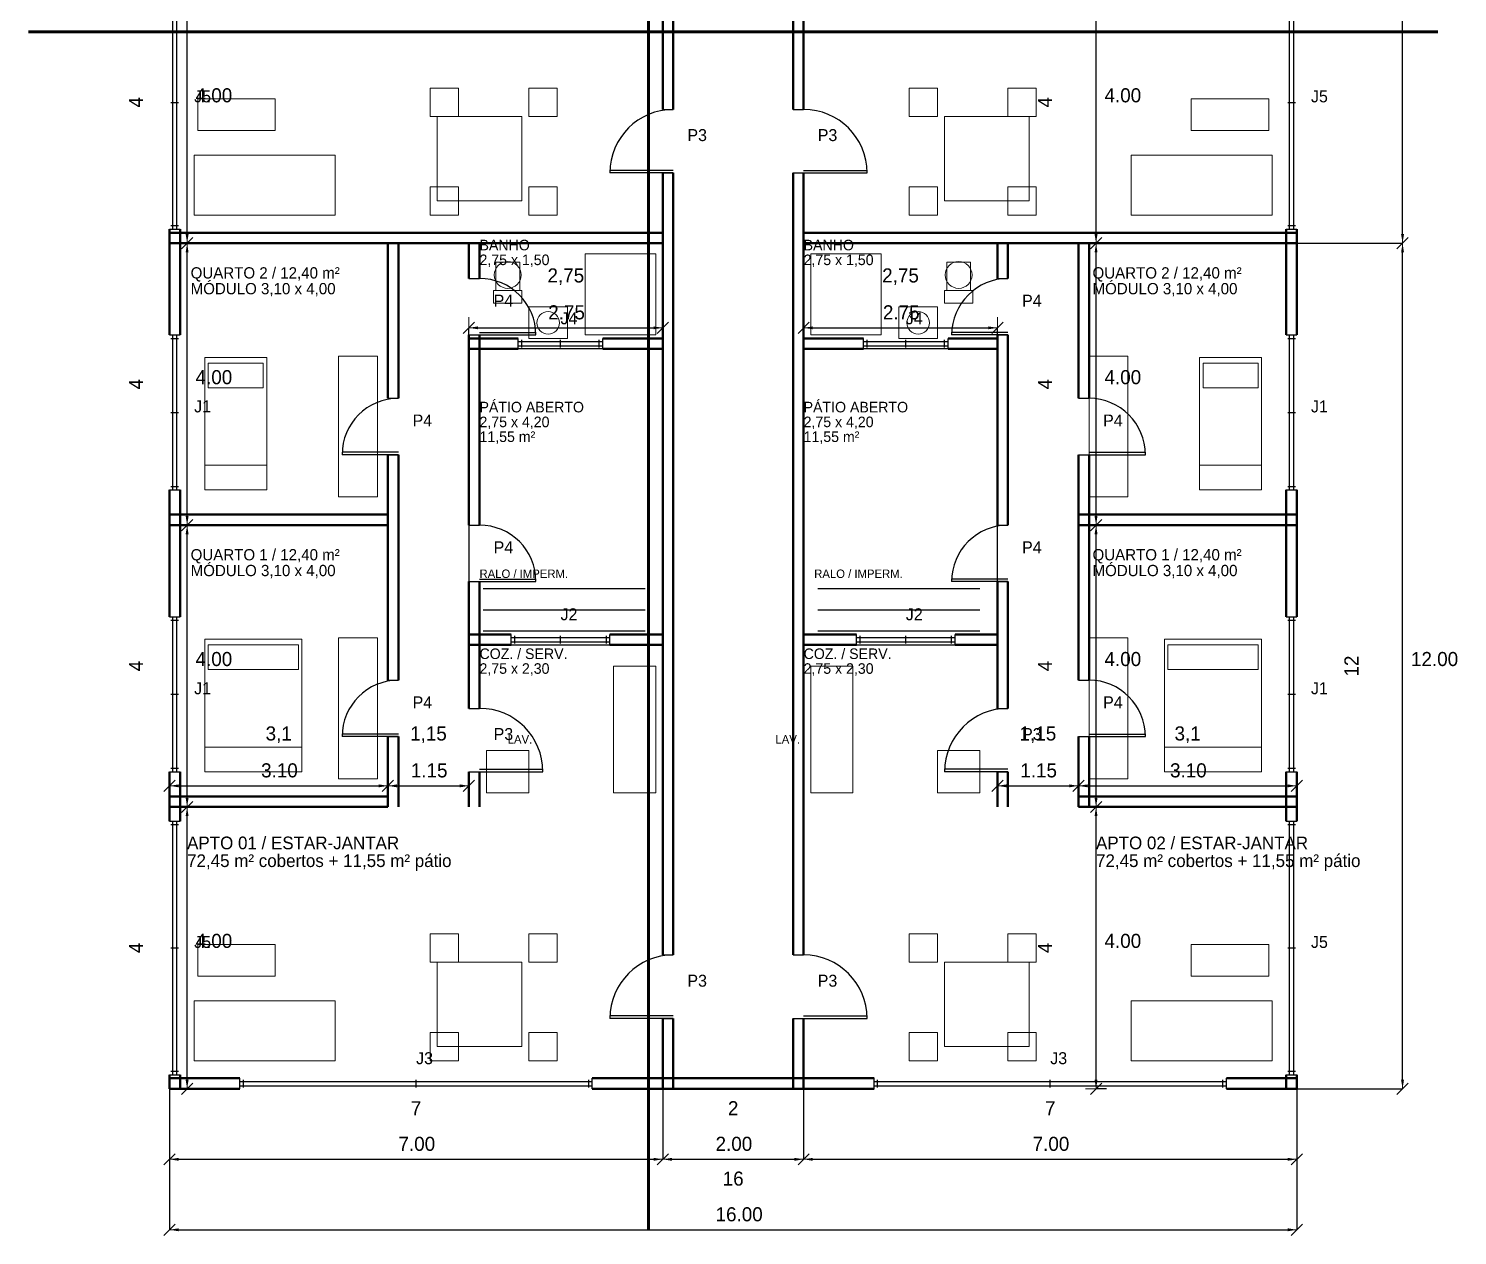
# Model space of a CAD drawing. Header units: metres. Extents: x -2 to 623, y -2 to 50.
# Drawn here: x 140 to 160.28, y 9.92 to 27.05 of the extents above; entities that cross this region are included whole.
import ezdxf

# ---------------------------------------------------------------- set-up
doc = ezdxf.new("R2010")
doc.units = ezdxf.units.M
for name, color, linetype, lineweight in [('CORTE', 7, 'Continuous', 60), ('COTAS', 2, 'Continuous', 13), ('ESQUADRIAS', 4, 'Continuous', 25), ('MOBILIARIO', 8, 'Continuous', 15), ('PAREDES', 7, 'Continuous', 50), ('TERRENO', 3, 'Continuous', 25), ('TEXTOS', 7, 'Continuous', 15)]:
    doc.layers.add(name, color=color, linetype=linetype, lineweight=lineweight)
doc.dimstyles.get("Standard").update_dxf_attribs({"dimtxt": 2.5, "dimasz": 2.5, "dimexe": 1.25, "dimexo": 0.625, "dimtad": 1, "dimcen": 2.5, "dimazin": 3, "dimtfac": 1, "dimtmove": 0, "dimatfit": 3})

# ---------------------------------------------------------------- blocks, each defined once
blk = doc.blocks.new('_CLOSEDFILLED')
at = {"color": 0, "linetype": 'BYBLOCK'}
blk.add_solid([(-1, 0.16), (0, 0), (-1, -0.16)], dxfattribs=at)
blk = doc.blocks.new('*D12')
for p, q in [((142, 16), (142, 16.3)), ((142.13, 16.3), (144.97, 16.3)), ((145.1, 16), (145.1, 16.3))]:
    blk.add_line(p, q)
at = {"layer": 'Defpoints'}
for p in [(142, 16.3), (142, 16), (145.1, 16)]:
    blk.add_point(p, dxfattribs=at)
at = {"layer": 'COTAS', "xscale": 0.13, "yscale": 0.13, "rotation": 180}
blk.add_blockref('_CLOSEDFILLED', (142, 16.3), dxfattribs=at)
at = {"layer": 'COTAS', "xscale": 0.13, "yscale": 0.13}
blk.add_blockref('_CLOSEDFILLED', (145.1, 16.3), dxfattribs=at)
at = {"layer": 'COTAS', "insert": (143.55, 17.025), "char_height": 0.2, "attachment_point": 5}
blk.add_mtext('3,1', dxfattribs=at)
blk = doc.blocks.new('*D13')
for p, q in [((146.25, 22.5), (146.25, 22.8)), ((146.38, 22.8), (148.87, 22.8)), ((149, 22.5), (149, 22.8))]:
    blk.add_line(p, q)
at = {"layer": 'Defpoints'}
for p in [(146.25, 22.8), (146.25, 22.5), (149, 22.5)]:
    blk.add_point(p, dxfattribs=at)
at = {"layer": 'COTAS', "xscale": 0.13, "yscale": 0.13, "rotation": 180}
blk.add_blockref('_CLOSEDFILLED', (146.25, 22.8), dxfattribs=at)
at = {"layer": 'COTAS', "xscale": 0.13, "yscale": 0.13}
blk.add_blockref('_CLOSEDFILLED', (149, 22.8), dxfattribs=at)
at = {"layer": 'COTAS', "insert": (147.625, 23.525), "char_height": 0.2, "attachment_point": 5}
blk.add_mtext('2,75', dxfattribs=at)
blk = doc.blocks.new('*D14')
for p, q in [((145.1, 16), (145.1, 16.3)), ((145.23, 16.3), (146.12, 16.3)), ((146.25, 16), (146.25, 16.3))]:
    blk.add_line(p, q)
at = {"layer": 'Defpoints'}
for p in [(145.1, 16.3), (145.1, 16), (146.25, 16)]:
    blk.add_point(p, dxfattribs=at)
at = {"layer": 'COTAS', "xscale": 0.13, "yscale": 0.13, "rotation": 180}
blk.add_blockref('_CLOSEDFILLED', (145.1, 16.3), dxfattribs=at)
at = {"layer": 'COTAS', "xscale": 0.13, "yscale": 0.13}
blk.add_blockref('_CLOSEDFILLED', (146.25, 16.3), dxfattribs=at)
at = {"layer": 'COTAS', "insert": (145.675, 17.025), "char_height": 0.2, "attachment_point": 5}
blk.add_mtext('1,15', dxfattribs=at)
blk = doc.blocks.new('*D15')
for p, q in [((142.4, 16), (142.25, 16)), ((142.25, 12.13), (142.25, 15.87)), ((142.4, 12), (142.25, 12))]:
    blk.add_line(p, q)
at = {"layer": 'Defpoints'}
for p in [(142.4, 16), (142.25, 12), (142.4, 12)]:
    blk.add_point(p, dxfattribs=at)
at = {"layer": 'COTAS', "xscale": 0.13, "yscale": 0.13}
for p, rotation in [((142.25, 16), 90), ((142.25, 12), 270)]:
    blk.add_blockref('_CLOSEDFILLED', p, dxfattribs=dict(at, rotation=rotation))
at = {"layer": 'COTAS', "insert": (141.525, 14), "char_height": 0.2, "attachment_point": 5, "rotation": 90}
blk.add_mtext('4', dxfattribs=at)
blk = doc.blocks.new('*D16')
for p, q in [((142.4, 20), (142.25, 20)), ((142.25, 16.13), (142.25, 19.87)), ((142.4, 16), (142.25, 16))]:
    blk.add_line(p, q)
at = {"layer": 'Defpoints'}
for p in [(142.4, 20), (142.25, 16), (142.4, 16)]:
    blk.add_point(p, dxfattribs=at)
at = {"layer": 'COTAS', "xscale": 0.13, "yscale": 0.13}
for p, rotation in [((142.25, 20), 90), ((142.25, 16), 270)]:
    blk.add_blockref('_CLOSEDFILLED', p, dxfattribs=dict(at, rotation=rotation))
at = {"layer": 'COTAS', "insert": (141.525, 18), "char_height": 0.2, "attachment_point": 5, "rotation": 90}
blk.add_mtext('4', dxfattribs=at)
blk = doc.blocks.new('*D17')
for p, q in [((142.4, 24), (142.25, 24)), ((142.25, 20.13), (142.25, 23.87)), ((142.4, 20), (142.25, 20))]:
    blk.add_line(p, q)
at = {"layer": 'Defpoints'}
for p in [(142.4, 24), (142.25, 20), (142.4, 20)]:
    blk.add_point(p, dxfattribs=at)
at = {"layer": 'COTAS', "xscale": 0.13, "yscale": 0.13}
for p, rotation in [((142.25, 24), 90), ((142.25, 20), 270)]:
    blk.add_blockref('_CLOSEDFILLED', p, dxfattribs=dict(at, rotation=rotation))
at = {"layer": 'COTAS', "insert": (141.525, 22), "char_height": 0.2, "attachment_point": 5, "rotation": 90}
blk.add_mtext('4', dxfattribs=at)
blk = doc.blocks.new('*D18')
for p, q in [((154.9, 16), (154.9, 16.3)), ((155.03, 16.3), (157.87, 16.3)), ((158, 16), (158, 16.3))]:
    blk.add_line(p, q)
at = {"layer": 'Defpoints'}
for p in [(154.9, 16.3), (154.9, 16), (158, 16)]:
    blk.add_point(p, dxfattribs=at)
at = {"layer": 'COTAS', "xscale": 0.13, "yscale": 0.13, "rotation": 180}
blk.add_blockref('_CLOSEDFILLED', (154.9, 16.3), dxfattribs=at)
at = {"layer": 'COTAS', "xscale": 0.13, "yscale": 0.13}
blk.add_blockref('_CLOSEDFILLED', (158, 16.3), dxfattribs=at)
at = {"layer": 'COTAS', "insert": (156.45, 17.025), "char_height": 0.2, "attachment_point": 5}
blk.add_mtext('3,1', dxfattribs=at)
blk = doc.blocks.new('*D19')
for p, q in [((151, 22.5), (151, 22.8)), ((151.13, 22.8), (153.62, 22.8)), ((153.75, 22.5), (153.75, 22.8))]:
    blk.add_line(p, q)
at = {"layer": 'Defpoints'}
for p in [(151, 22.8), (151, 22.5), (153.75, 22.5)]:
    blk.add_point(p, dxfattribs=at)
at = {"layer": 'COTAS', "xscale": 0.13, "yscale": 0.13, "rotation": 180}
blk.add_blockref('_CLOSEDFILLED', (151, 22.8), dxfattribs=at)
at = {"layer": 'COTAS', "xscale": 0.13, "yscale": 0.13}
blk.add_blockref('_CLOSEDFILLED', (153.75, 22.8), dxfattribs=at)
at = {"layer": 'COTAS', "insert": (152.375, 23.525), "char_height": 0.2, "attachment_point": 5}
blk.add_mtext('2,75', dxfattribs=at)
blk = doc.blocks.new('*D20')
for p, q in [((153.75, 16), (153.75, 16.3)), ((153.88, 16.3), (154.77, 16.3)), ((154.9, 16), (154.9, 16.3))]:
    blk.add_line(p, q)
at = {"layer": 'Defpoints'}
for p in [(153.75, 16.3), (153.75, 16), (154.9, 16)]:
    blk.add_point(p, dxfattribs=at)
at = {"layer": 'COTAS', "xscale": 0.13, "yscale": 0.13, "rotation": 180}
blk.add_blockref('_CLOSEDFILLED', (153.75, 16.3), dxfattribs=at)
at = {"layer": 'COTAS', "xscale": 0.13, "yscale": 0.13}
blk.add_blockref('_CLOSEDFILLED', (154.9, 16.3), dxfattribs=at)
at = {"layer": 'COTAS', "insert": (154.325, 17.025), "char_height": 0.2, "attachment_point": 5}
blk.add_mtext('1,15', dxfattribs=at)
blk = doc.blocks.new('*D21')
for p, q in [((155.3, 16), (155.15, 16)), ((155.15, 12.13), (155.15, 15.87)), ((155.3, 12), (155.15, 12))]:
    blk.add_line(p, q)
at = {"layer": 'Defpoints'}
for p in [(155.3, 16), (155.15, 12), (155.3, 12)]:
    blk.add_point(p, dxfattribs=at)
at = {"layer": 'COTAS', "xscale": 0.13, "yscale": 0.13}
for p, rotation in [((155.15, 16), 90), ((155.15, 12), 270)]:
    blk.add_blockref('_CLOSEDFILLED', p, dxfattribs=dict(at, rotation=rotation))
at = {"layer": 'COTAS', "insert": (154.425, 14), "char_height": 0.2, "attachment_point": 5, "rotation": 90}
blk.add_mtext('4', dxfattribs=at)
blk = doc.blocks.new('*D22')
for p, q in [((155.3, 20), (155.15, 20)), ((155.15, 16.13), (155.15, 19.87)), ((155.3, 16), (155.15, 16))]:
    blk.add_line(p, q)
at = {"layer": 'Defpoints'}
for p in [(155.3, 20), (155.15, 16), (155.3, 16)]:
    blk.add_point(p, dxfattribs=at)
at = {"layer": 'COTAS', "xscale": 0.13, "yscale": 0.13}
for p, rotation in [((155.15, 20), 90), ((155.15, 16), 270)]:
    blk.add_blockref('_CLOSEDFILLED', p, dxfattribs=dict(at, rotation=rotation))
at = {"layer": 'COTAS', "insert": (154.425, 18), "char_height": 0.2, "attachment_point": 5, "rotation": 90}
blk.add_mtext('4', dxfattribs=at)
blk = doc.blocks.new('*D23')
for p, q in [((155.3, 24), (155.15, 24)), ((155.15, 20.13), (155.15, 23.87)), ((155.3, 20), (155.15, 20))]:
    blk.add_line(p, q)
at = {"layer": 'Defpoints'}
for p in [(155.3, 24), (155.15, 20), (155.3, 20)]:
    blk.add_point(p, dxfattribs=at)
at = {"layer": 'COTAS', "xscale": 0.13, "yscale": 0.13}
for p, rotation in [((155.15, 24), 90), ((155.15, 20), 270)]:
    blk.add_blockref('_CLOSEDFILLED', p, dxfattribs=dict(at, rotation=rotation))
at = {"layer": 'COTAS', "insert": (154.425, 22), "char_height": 0.2, "attachment_point": 5, "rotation": 90}
blk.add_mtext('4', dxfattribs=at)
blk = doc.blocks.new('*D27')
for p, q in [((142.4, 28), (142.25, 28)), ((142.25, 24.13), (142.25, 27.87)), ((142.4, 24), (142.25, 24))]:
    blk.add_line(p, q)
at = {"layer": 'Defpoints'}
for p in [(142.4, 28), (142.25, 24), (142.4, 24)]:
    blk.add_point(p, dxfattribs=at)
at = {"layer": 'COTAS', "xscale": 0.13, "yscale": 0.13}
for p, rotation in [((142.25, 28), 90), ((142.25, 24), 270)]:
    blk.add_blockref('_CLOSEDFILLED', p, dxfattribs=dict(at, rotation=rotation))
at = {"layer": 'COTAS', "insert": (141.525, 26), "char_height": 0.2, "attachment_point": 5, "rotation": 90}
blk.add_mtext('4', dxfattribs=at)
blk = doc.blocks.new('*D33')
for p, q in [((155.3, 28), (155.15, 28)), ((155.15, 24.13), (155.15, 27.87)), ((155.3, 24), (155.15, 24))]:
    blk.add_line(p, q)
at = {"layer": 'Defpoints'}
for p in [(155.3, 28), (155.15, 24), (155.3, 24)]:
    blk.add_point(p, dxfattribs=at)
at = {"layer": 'COTAS', "xscale": 0.13, "yscale": 0.13}
for p, rotation in [((155.15, 28), 90), ((155.15, 24), 270)]:
    blk.add_blockref('_CLOSEDFILLED', p, dxfattribs=dict(at, rotation=rotation))
at = {"layer": 'COTAS', "insert": (154.425, 26), "char_height": 0.2, "attachment_point": 5, "rotation": 90}
blk.add_mtext('4', dxfattribs=at)
blk = doc.blocks.new('*D36')
for p, q in [((142, 12), (142, 11)), ((149, 12), (149, 11)), ((142.13, 11), (148.87, 11))]:
    blk.add_line(p, q)
at = {"layer": 'Defpoints'}
for p in [(142, 12), (149, 12), (142, 11)]:
    blk.add_point(p, dxfattribs=at)
at = {"layer": 'COTAS', "xscale": 0.13, "yscale": 0.13, "rotation": 180}
blk.add_blockref('_CLOSEDFILLED', (142, 11), dxfattribs=at)
at = {"layer": 'COTAS', "xscale": 0.13, "yscale": 0.13}
blk.add_blockref('_CLOSEDFILLED', (149, 11), dxfattribs=at)
at = {"layer": 'COTAS', "insert": (145.5, 11.725), "char_height": 0.2, "attachment_point": 5}
blk.add_mtext('7', dxfattribs=at)
blk = doc.blocks.new('*D37')
for p, q in [((149, 12), (149, 11)), ((151, 12), (151, 11)), ((149.13, 11), (150.87, 11))]:
    blk.add_line(p, q)
at = {"layer": 'Defpoints'}
for p in [(149, 12), (151, 12), (149, 11)]:
    blk.add_point(p, dxfattribs=at)
at = {"layer": 'COTAS', "xscale": 0.13, "yscale": 0.13, "rotation": 180}
blk.add_blockref('_CLOSEDFILLED', (149, 11), dxfattribs=at)
at = {"layer": 'COTAS', "xscale": 0.13, "yscale": 0.13}
blk.add_blockref('_CLOSEDFILLED', (151, 11), dxfattribs=at)
at = {"layer": 'COTAS', "insert": (150, 11.725), "char_height": 0.2, "attachment_point": 5}
blk.add_mtext('2', dxfattribs=at)
blk = doc.blocks.new('*D38')
for p, q in [((151, 12), (151, 11)), ((158, 12), (158, 11)), ((151.13, 11), (157.87, 11))]:
    blk.add_line(p, q)
at = {"layer": 'Defpoints'}
for p in [(151, 12), (158, 12), (151, 11)]:
    blk.add_point(p, dxfattribs=at)
at = {"layer": 'COTAS', "xscale": 0.13, "yscale": 0.13, "rotation": 180}
blk.add_blockref('_CLOSEDFILLED', (151, 11), dxfattribs=at)
at = {"layer": 'COTAS', "xscale": 0.13, "yscale": 0.13}
blk.add_blockref('_CLOSEDFILLED', (158, 11), dxfattribs=at)
at = {"layer": 'COTAS', "insert": (154.5, 11.725), "char_height": 0.2, "attachment_point": 5}
blk.add_mtext('7', dxfattribs=at)
blk = doc.blocks.new('*D39')
for p, q in [((142, 12), (142, 10)), ((158, 12), (158, 10)), ((142.13, 10), (157.87, 10))]:
    blk.add_line(p, q)
at = {"layer": 'Defpoints'}
for p in [(142, 12), (158, 12), (142, 10)]:
    blk.add_point(p, dxfattribs=at)
at = {"layer": 'COTAS', "xscale": 0.13, "yscale": 0.13, "rotation": 180}
blk.add_blockref('_CLOSEDFILLED', (142, 10), dxfattribs=at)
at = {"layer": 'COTAS', "xscale": 0.13, "yscale": 0.13}
blk.add_blockref('_CLOSEDFILLED', (158, 10), dxfattribs=at)
at = {"layer": 'COTAS', "insert": (150, 10.725), "char_height": 0.2, "attachment_point": 5}
blk.add_mtext('16', dxfattribs=at)
blk = doc.blocks.new('*D40')
for p, q in [((158, 24), (159.5, 24)), ((159.5, 12.13), (159.5, 23.87)), ((158, 12), (159.5, 12))]:
    blk.add_line(p, q)
at = {"layer": 'Defpoints'}
for p in [(158, 24), (158, 12), (159.5, 12)]:
    blk.add_point(p, dxfattribs=at)
at = {"layer": 'COTAS', "xscale": 0.13, "yscale": 0.13}
for p, rotation in [((159.5, 24), 90), ((159.5, 12), 270)]:
    blk.add_blockref('_CLOSEDFILLED', p, dxfattribs=dict(at, rotation=rotation))
at = {"layer": 'COTAS', "insert": (158.775, 18), "char_height": 0.2, "attachment_point": 5, "rotation": 90}
blk.add_mtext('12', dxfattribs=at)
blk = doc.blocks.new('*D41')
for p, q in [((158, 36), (159.5, 36)), ((159.5, 24.13), (159.5, 35.87)), ((158, 24), (159.5, 24))]:
    blk.add_line(p, q)
at = {"layer": 'Defpoints'}
for p in [(158, 36), (158, 24), (159.5, 24)]:
    blk.add_point(p, dxfattribs=at)
at = {"layer": 'COTAS', "xscale": 0.13, "yscale": 0.13}
for p, rotation in [((159.5, 36), 90), ((159.5, 24), 270)]:
    blk.add_blockref('_CLOSEDFILLED', p, dxfattribs=dict(at, rotation=rotation))
at = {"layer": 'COTAS', "insert": (158.775, 30), "char_height": 0.2, "attachment_point": 5, "rotation": 90}
blk.add_mtext('12', dxfattribs=at)

msp = doc.modelspace()

# ---------------------------------------------------------------- linework, layer by layer
at = {"layer": 'CORTE'}
for p, q in [((148.8, 10), (148.8, 44)), ((140, 27), (160, 27))]:
    msp.add_line(p, q, dxfattribs=at)
at = {"layer": 'COTAS'}
for p, q in [((159.5, 24), (159.5, 36)), ((142.25, 24), (142.25, 28)), ((155.15, 24), (155.15, 28)), ((142.4, 24), (142.1, 24)), ((142.4, 24), (142.1, 24)), ((142.17, 23.92), (142.33, 24.08)), ((142.17, 23.92), (142.33, 24.08)), ((142.25, 20), (142.25, 24)), ((155.3, 24), (155, 24)), ((155.3, 24), (155, 24)), ((155.07, 23.92), (155.23, 24.08)), ((155.07, 23.92), (155.23, 24.08)), ((155.15, 20), (155.15, 24)), ((158, 24), (159.35, 24)), ((158, 24), (159.35, 24)), ((159.42, 23.92), (159.58, 24.08)), ((159.42, 23.92), (159.58, 24.08)), ((159.5, 12), (159.5, 24)), ((146.25, 22.5), (146.25, 22.95)), ((149, 22.5), (149, 22.95)), ((151, 22.5), (151, 22.95)), ((153.75, 22.5), (153.75, 22.95)), ((146.17, 22.72), (146.33, 22.88)), ((146.25, 22.8), (149, 22.8)), ((148.92, 22.72), (149.08, 22.88)), ((150.92, 22.72), (151.08, 22.88)), ((151, 22.8), (153.75, 22.8)), ((153.67, 22.72), (153.83, 22.88)), ((142.17, 19.92), (142.33, 20.08)), ((142.17, 19.92), (142.33, 20.08)), ((155.07, 19.92), (155.23, 20.08)), ((155.07, 19.92), (155.23, 20.08)), ((142.4, 20), (142.1, 20)), ((142.4, 20), (142.1, 20)), ((142.25, 16), (142.25, 20)), ((155.3, 20), (155, 20)), ((155.3, 20), (155, 20)), ((155.15, 16), (155.15, 20)), ((142, 16), (142, 16.45)), ((145.1, 16), (145.1, 16.45)), ((145.1, 16), (145.1, 16.45)), ((146.25, 16), (146.25, 16.45)), ((153.75, 16), (153.75, 16.45)), ((154.9, 16), (154.9, 16.45)), ((154.9, 16), (154.9, 16.45)), ((158, 16), (158, 16.45)), ((141.92, 16.22), (142.08, 16.38)), ((142, 16.3), (145.1, 16.3)), ((145.02, 16.22), (145.18, 16.38)), ((145.02, 16.22), (145.18, 16.38)), ((145.1, 16.3), (146.25, 16.3)), ((146.17, 16.22), (146.33, 16.38)), ((153.67, 16.22), (153.83, 16.38)), ((153.75, 16.3), (154.9, 16.3)), ((154.82, 16.22), (154.98, 16.38)), ((154.82, 16.22), (154.98, 16.38)), ((154.9, 16.3), (158, 16.3)), ((157.92, 16.22), (158.08, 16.38)), ((142.17, 15.92), (142.33, 16.08)), ((142.17, 15.92), (142.33, 16.08)), ((155.07, 15.92), (155.23, 16.08)), ((155.07, 15.92), (155.23, 16.08)), ((142.4, 16), (142.1, 16)), ((142.4, 16), (142.1, 16)), ((142.25, 12), (142.25, 16)), ((155.3, 16), (155, 16)), ((155.3, 16), (155, 16)), ((155.15, 12), (155.15, 16)), ((142, 12), (142, 11.15)), ((142, 12), (142, 10.15)), ((142.4, 12), (142.1, 12)), ((142.17, 11.92), (142.33, 12.08)), ((149, 12), (149, 11.15)), ((149, 12), (149, 11.15)), ((151, 12), (151, 11.15)), ((151, 12), (151, 11.15)), ((155.3, 12), (155, 12)), ((155.07, 11.92), (155.23, 12.08)), ((158, 12), (158, 11.15)), ((158, 12), (158, 10.15)), ((158, 12), (159.35, 12)), ((159.42, 11.92), (159.58, 12.08)), ((141.92, 10.92), (142.08, 11.08)), ((142, 11), (149, 11)), ((148.92, 10.92), (149.08, 11.08)), ((148.92, 10.92), (149.08, 11.08)), ((149, 11), (151, 11)), ((150.92, 10.92), (151.08, 11.08)), ((150.92, 10.92), (151.08, 11.08)), ((151, 11), (158, 11)), ((157.92, 10.92), (158.08, 11.08)), ((141.92, 9.92), (142.08, 10.08)), ((142, 10), (158, 10)), ((157.92, 9.92), (158.08, 10.08))]:
    msp.add_line(p, q, dxfattribs=at)
at = {"layer": 'ESQUADRIAS'}
for p, q in [((142.045, 24.2), (142.045, 27.8)), ((142.105, 24.2), (142.105, 27.8)), ((157.895, 24.2), (157.895, 27.8)), ((157.955, 24.2), (157.955, 27.8)), ((142.02, 26), (142.13, 26)), ((157.87, 26), (157.98, 26)), ((149, 25.9), (149.15, 25.9)), ((150.85, 25.9), (151, 25.9)), ((149.15, 25.035), (148.25, 25.035)), ((149.15, 25), (148.25, 25)), ((149, 25), (149.15, 25)), ((150.85, 25), (151, 25)), ((151, 25.035), (151.9, 25.035)), ((151, 25), (151.9, 25)), ((142, 24.2), (142.15, 24.2)), ((142.02, 24.25), (142.13, 24.25)), ((157.85, 24.2), (158, 24.2)), ((157.87, 24.25), (157.98, 24.25)), ((146.25, 23.5), (146.4, 23.5)), ((153.75, 23.5), (153.9, 23.5)), ((146.4, 22.735), (147.2, 22.735)), ((153.9, 22.735), (153.1, 22.735)), ((142, 22.7), (142.15, 22.7)), ((142.02, 22.65), (142.13, 22.65)), ((142.045, 20.5), (142.045, 22.7)), ((142.105, 20.5), (142.105, 22.7)), ((146.25, 22.7), (146.4, 22.7)), ((146.4, 22.7), (147.2, 22.7)), ((146.95, 22.5), (146.95, 22.65)), ((146.95, 22.605), (148.15, 22.605)), ((146.95, 22.545), (148.15, 22.545)), ((147, 22.52), (147, 22.63)), ((147.55, 22.52), (147.55, 22.63)), ((148.1, 22.52), (148.1, 22.63)), ((148.15, 22.5), (148.15, 22.65)), ((151.85, 22.5), (151.85, 22.65)), ((151.85, 22.605), (153.05, 22.605)), ((151.85, 22.545), (153.05, 22.545)), ((151.9, 22.52), (151.9, 22.63)), ((152.45, 22.52), (152.45, 22.63)), ((153, 22.52), (153, 22.63)), ((153.05, 22.5), (153.05, 22.65)), ((153.9, 22.7), (153.1, 22.7)), ((153.75, 22.7), (153.9, 22.7)), ((157.85, 22.7), (158, 22.7)), ((157.87, 22.65), (157.98, 22.65)), ((157.895, 20.5), (157.895, 22.7)), ((157.955, 20.5), (157.955, 22.7)), ((145.1, 21.8), (145.25, 21.8)), ((154.9, 21.8), (155.05, 21.8)), ((142.02, 21.6), (142.13, 21.6)), ((157.87, 21.6), (157.98, 21.6)), ((145.25, 21.035), (144.45, 21.035)), ((145.25, 21), (144.45, 21)), ((145.1, 21), (145.25, 21)), ((154.9, 21), (155.05, 21)), ((155.05, 21.035), (155.85, 21.035)), ((155.05, 21), (155.85, 21)), ((142, 20.5), (142.15, 20.5)), ((142.02, 20.55), (142.13, 20.55)), ((157.85, 20.5), (158, 20.5)), ((157.87, 20.55), (157.98, 20.55)), ((146.25, 20), (146.4, 20)), ((153.75, 20), (153.9, 20)), ((146.25, 19.2), (146.4, 19.2)), ((146.4, 19.235), (147.2, 19.235)), ((146.4, 19.2), (147.2, 19.2)), ((153.9, 19.235), (153.1, 19.235)), ((153.9, 19.2), (153.1, 19.2)), ((153.75, 19.2), (153.9, 19.2)), ((142, 18.7), (142.15, 18.7)), ((142.045, 16.5), (142.045, 18.7)), ((142.105, 16.5), (142.105, 18.7)), ((157.85, 18.7), (158, 18.7)), ((157.895, 16.5), (157.895, 18.7)), ((157.955, 16.5), (157.955, 18.7)), ((142.02, 18.65), (142.13, 18.65)), ((157.87, 18.65), (157.98, 18.65)), ((146.85, 18.3), (146.85, 18.45)), ((146.85, 18.405), (148.25, 18.405)), ((146.85, 18.345), (148.25, 18.345)), ((146.9, 18.32), (146.9, 18.43)), ((147.55, 18.32), (147.55, 18.43)), ((148.2, 18.32), (148.2, 18.43)), ((148.25, 18.3), (148.25, 18.45)), ((151.75, 18.3), (151.75, 18.45)), ((151.75, 18.405), (153.15, 18.405)), ((151.75, 18.345), (153.15, 18.345)), ((151.8, 18.32), (151.8, 18.43)), ((152.45, 18.32), (152.45, 18.43)), ((153.1, 18.32), (153.1, 18.43)), ((153.15, 18.3), (153.15, 18.45)), ((145.1, 17.8), (145.25, 17.8)), ((154.9, 17.8), (155.05, 17.8)), ((142.02, 17.6), (142.13, 17.6)), ((157.87, 17.6), (157.98, 17.6)), ((146.25, 17.4), (146.4, 17.4)), ((153.75, 17.4), (153.9, 17.4)), ((145.25, 17.035), (144.45, 17.035)), ((155.05, 17.035), (155.85, 17.035)), ((145.25, 17), (144.45, 17)), ((145.1, 17), (145.25, 17)), ((154.9, 17), (155.05, 17)), ((155.05, 17), (155.85, 17)), ((142, 16.5), (142.15, 16.5)), ((142.02, 16.55), (142.13, 16.55)), ((146.25, 16.5), (146.4, 16.5)), ((146.4, 16.535), (147.3, 16.535)), ((146.4, 16.5), (147.3, 16.5)), ((153.9, 16.535), (153, 16.535)), ((153.9, 16.5), (153, 16.5)), ((153.75, 16.5), (153.9, 16.5)), ((157.85, 16.5), (158, 16.5)), ((157.87, 16.55), (157.98, 16.55)), ((142, 15.8), (142.15, 15.8)), ((142.02, 15.75), (142.13, 15.75)), ((142.045, 12.2), (142.045, 15.8)), ((142.105, 12.2), (142.105, 15.8)), ((157.85, 15.8), (158, 15.8)), ((157.87, 15.75), (157.98, 15.75)), ((157.895, 12.2), (157.895, 15.8)), ((157.955, 12.2), (157.955, 15.8)), ((142.02, 14), (142.13, 14)), ((157.87, 14), (157.98, 14)), ((149, 13.9), (149.15, 13.9)), ((150.85, 13.9), (151, 13.9)), ((149.15, 13.035), (148.25, 13.035)), ((149.15, 13), (148.25, 13)), ((149, 13), (149.15, 13)), ((150.85, 13), (151, 13)), ((151, 13.035), (151.9, 13.035)), ((151, 13), (151.9, 13)), ((142, 12.2), (142.15, 12.2)), ((142.02, 12.25), (142.13, 12.25)), ((157.85, 12.2), (158, 12.2)), ((157.87, 12.25), (157.98, 12.25)), ((143, 12), (143, 12.15)), ((143, 12.105), (148, 12.105)), ((143, 12.045), (148, 12.045)), ((143.05, 12.02), (143.05, 12.13)), ((145.5, 12.02), (145.5, 12.13)), ((147.95, 12.02), (147.95, 12.13)), ((148, 12), (148, 12.15)), ((152, 12), (152, 12.15)), ((152, 12.105), (157, 12.105)), ((152, 12.045), (157, 12.045)), ((152.05, 12.02), (152.05, 12.13)), ((154.5, 12.02), (154.5, 12.13)), ((156.95, 12.02), (156.95, 12.13)), ((157, 12), (157, 12.15))]:
    msp.add_line(p, q, dxfattribs=at)
for centre, radius, start, end in [((149.15, 25), 0.9, 90, 180), ((151, 25), 0.9, 0, 90), ((146.4, 22.7), 0.8, 0, 90), ((153.9, 22.7), 0.8, 90, 180), ((145.25, 21), 0.8, 90, 180), ((155.05, 21), 0.8, 0, 90), ((146.4, 19.2), 0.8, 0, 90), ((153.9, 19.2), 0.8, 90, 180), ((145.25, 17), 0.8, 90, 180), ((155.05, 17), 0.8, 0, 90), ((146.4, 16.5), 0.9, 0, 90), ((153.9, 16.5), 0.9, 90, 180), ((149.15, 13), 0.9, 90, 180), ((151, 13), 0.9, 0, 90)]:
    msp.add_arc(centre, radius, start, end, dxfattribs=at)
at = {"layer": 'MOBILIARIO'}
for p, q in [((146.1, 26.2), (145.7, 26.2)), ((145.7, 26.2), (145.7, 25.8)), ((146.1, 25.8), (146.1, 26.2)), ((147.5, 26.2), (147.1, 26.2)), ((147.1, 26.2), (147.1, 25.8)), ((147.5, 25.8), (147.5, 26.2)), ((152.9, 26.2), (152.5, 26.2)), ((152.5, 26.2), (152.5, 25.8)), ((152.9, 25.8), (152.9, 26.2)), ((154.3, 26.2), (153.9, 26.2)), ((153.9, 26.2), (153.9, 25.8)), ((154.3, 25.8), (154.3, 26.2)), ((143.5, 26.05), (142.4, 26.05)), ((142.4, 26.05), (142.4, 25.6)), ((143.5, 25.6), (143.5, 26.05)), ((157.6, 26.05), (156.5, 26.05)), ((156.5, 26.05), (156.5, 25.6)), ((157.6, 25.6), (157.6, 26.05)), ((145.7, 25.8), (146.1, 25.8)), ((147, 25.8), (145.8, 25.8)), ((145.8, 25.8), (145.8, 24.6)), ((147, 24.6), (147, 25.8)), ((147.1, 25.8), (147.5, 25.8)), ((152.5, 25.8), (152.9, 25.8)), ((154.2, 25.8), (153, 25.8)), ((153, 25.8), (153, 24.6)), ((153.9, 25.8), (154.3, 25.8)), ((154.2, 24.6), (154.2, 25.8)), ((142.4, 25.6), (143.5, 25.6)), ((156.5, 25.6), (157.6, 25.6)), ((144.35, 25.25), (142.35, 25.25)), ((142.35, 25.25), (142.35, 24.4)), ((144.35, 24.4), (144.35, 25.25)), ((157.65, 25.25), (155.65, 25.25)), ((155.65, 25.25), (155.65, 24.4)), ((157.65, 24.4), (157.65, 25.25)), ((146.1, 24.8), (145.7, 24.8)), ((145.7, 24.8), (145.7, 24.4)), ((146.1, 24.4), (146.1, 24.8)), ((147.5, 24.8), (147.1, 24.8)), ((147.1, 24.8), (147.1, 24.4)), ((147.5, 24.4), (147.5, 24.8)), ((152.9, 24.8), (152.5, 24.8)), ((152.5, 24.8), (152.5, 24.4)), ((152.9, 24.4), (152.9, 24.8)), ((154.3, 24.8), (153.9, 24.8)), ((153.9, 24.8), (153.9, 24.4)), ((154.3, 24.4), (154.3, 24.8)), ((145.8, 24.6), (147, 24.6)), ((153, 24.6), (154.2, 24.6)), ((142.35, 24.4), (144.35, 24.4)), ((145.7, 24.4), (146.1, 24.4)), ((147.1, 24.4), (147.5, 24.4)), ((152.5, 24.4), (152.9, 24.4)), ((153.9, 24.4), (154.3, 24.4)), ((155.65, 24.4), (157.65, 24.4)), ((146.97, 23.73), (146.63, 23.73)), ((146.63, 23.73), (146.63, 23.33)), ((146.97, 23.33), (146.97, 23.73)), ((148.9, 23.85), (147.9, 23.85)), ((147.9, 23.85), (147.9, 22.7)), ((148.9, 22.7), (148.9, 23.85)), ((152.1, 23.85), (151.1, 23.85)), ((151.1, 23.85), (151.1, 22.7)), ((152.1, 22.7), (152.1, 23.85)), ((153.37, 23.73), (153.03, 23.73)), ((153.03, 23.73), (153.03, 23.33)), ((153.37, 23.33), (153.37, 23.73)), ((147, 23.33), (146.6, 23.33)), ((146.6, 23.33), (146.6, 23.15)), ((146.63, 23.33), (146.97, 23.33)), ((147, 23.15), (147, 23.33)), ((153.4, 23.33), (153, 23.33)), ((153, 23.33), (153, 23.15)), ((153.03, 23.33), (153.37, 23.33)), ((153.4, 23.15), (153.4, 23.33)), ((146.6, 23.15), (147, 23.15)), ((153, 23.15), (153.4, 23.15)), ((147.65, 23.1), (147.1, 23.1)), ((147.1, 23.1), (147.1, 22.65)), ((147.65, 22.65), (147.65, 23.1)), ((152.9, 23.1), (152.35, 23.1)), ((152.35, 23.1), (152.35, 22.65)), ((152.9, 22.65), (152.9, 23.1)), ((147.1, 22.65), (147.65, 22.65)), ((147.9, 22.7), (148.9, 22.7)), ((151.1, 22.7), (152.1, 22.7)), ((152.35, 22.65), (152.9, 22.65)), ((143.38, 22.38), (142.5, 22.38)), ((142.5, 22.38), (142.5, 20.5)), ((143.38, 20.5), (143.38, 22.38)), ((144.95, 22.4), (144.4, 22.4)), ((144.4, 22.4), (144.4, 20.4)), ((144.95, 20.4), (144.95, 22.4)), ((155.6, 22.4), (155.05, 22.4)), ((155.05, 22.4), (155.05, 20.4)), ((155.6, 20.4), (155.6, 22.4)), ((157.5, 22.38), (156.62, 22.38)), ((156.62, 22.38), (156.62, 20.5)), ((157.5, 20.5), (157.5, 22.38)), ((143.33, 22.3), (142.55, 22.3)), ((142.55, 22.3), (142.55, 21.95)), ((143.33, 21.95), (143.33, 22.3)), ((157.45, 22.3), (156.67, 22.3)), ((156.67, 22.3), (156.67, 21.95)), ((157.45, 21.95), (157.45, 22.3)), ((142.55, 21.95), (143.33, 21.95)), ((156.67, 21.95), (157.45, 21.95)), ((142.5, 20.85), (143.38, 20.85)), ((156.62, 20.85), (157.5, 20.85)), ((142.5, 20.5), (143.38, 20.5)), ((156.62, 20.5), (157.5, 20.5)), ((144.4, 20.4), (144.95, 20.4)), ((155.05, 20.4), (155.6, 20.4)), ((143.88, 18.38), (142.5, 18.38)), ((142.5, 18.38), (142.5, 16.5)), ((143.83, 18.3), (142.55, 18.3)), ((142.55, 18.3), (142.55, 17.95)), ((143.83, 17.95), (143.83, 18.3)), ((143.88, 16.5), (143.88, 18.38)), ((144.95, 18.4), (144.4, 18.4)), ((144.4, 18.4), (144.4, 16.4)), ((144.95, 16.4), (144.95, 18.4)), ((155.6, 18.4), (155.05, 18.4)), ((155.05, 18.4), (155.05, 16.4)), ((155.6, 16.4), (155.6, 18.4)), ((157.5, 18.38), (156.12, 18.38)), ((156.12, 18.38), (156.12, 16.5)), ((157.45, 18.3), (156.17, 18.3)), ((156.17, 18.3), (156.17, 17.95)), ((157.45, 17.95), (157.45, 18.3)), ((157.5, 16.5), (157.5, 18.38)), ((142.55, 17.95), (143.83, 17.95)), ((148.9, 18), (148.3, 18)), ((148.3, 18), (148.3, 16.2)), ((148.9, 16.2), (148.9, 18)), ((151.7, 18), (151.1, 18)), ((151.1, 18), (151.1, 16.2)), ((151.7, 16.2), (151.7, 18)), ((156.17, 17.95), (157.45, 17.95)), ((142.5, 16.85), (143.88, 16.85)), ((156.12, 16.85), (157.5, 16.85)), ((147.1, 16.8), (146.5, 16.8)), ((146.5, 16.8), (146.5, 16.2)), ((147.1, 16.2), (147.1, 16.8)), ((153.5, 16.8), (152.9, 16.8)), ((152.9, 16.8), (152.9, 16.2)), ((153.5, 16.2), (153.5, 16.8)), ((142.5, 16.5), (143.88, 16.5)), ((156.12, 16.5), (157.5, 16.5)), ((144.4, 16.4), (144.95, 16.4)), ((155.05, 16.4), (155.6, 16.4)), ((146.5, 16.2), (147.1, 16.2)), ((148.3, 16.2), (148.9, 16.2)), ((151.1, 16.2), (151.7, 16.2)), ((152.9, 16.2), (153.5, 16.2)), ((146.1, 14.2), (145.7, 14.2)), ((145.7, 14.2), (145.7, 13.8)), ((146.1, 13.8), (146.1, 14.2)), ((147.5, 14.2), (147.1, 14.2)), ((147.1, 14.2), (147.1, 13.8)), ((147.5, 13.8), (147.5, 14.2)), ((152.9, 14.2), (152.5, 14.2)), ((152.5, 14.2), (152.5, 13.8)), ((152.9, 13.8), (152.9, 14.2)), ((154.3, 14.2), (153.9, 14.2)), ((153.9, 14.2), (153.9, 13.8)), ((154.3, 13.8), (154.3, 14.2)), ((143.5, 14.05), (142.4, 14.05)), ((142.4, 14.05), (142.4, 13.6)), ((143.5, 13.6), (143.5, 14.05)), ((157.6, 14.05), (156.5, 14.05)), ((156.5, 14.05), (156.5, 13.6)), ((157.6, 13.6), (157.6, 14.05)), ((145.7, 13.8), (146.1, 13.8)), ((147, 13.8), (145.8, 13.8)), ((145.8, 13.8), (145.8, 12.6)), ((147, 12.6), (147, 13.8)), ((147.1, 13.8), (147.5, 13.8)), ((152.5, 13.8), (152.9, 13.8)), ((154.2, 13.8), (153, 13.8)), ((153, 13.8), (153, 12.6)), ((153.9, 13.8), (154.3, 13.8)), ((154.2, 12.6), (154.2, 13.8)), ((142.4, 13.6), (143.5, 13.6)), ((156.5, 13.6), (157.6, 13.6)), ((144.35, 13.25), (142.35, 13.25)), ((142.35, 13.25), (142.35, 12.4)), ((144.35, 12.4), (144.35, 13.25)), ((157.65, 13.25), (155.65, 13.25)), ((155.65, 13.25), (155.65, 12.4)), ((157.65, 12.4), (157.65, 13.25)), ((146.1, 12.8), (145.7, 12.8)), ((145.7, 12.8), (145.7, 12.4)), ((146.1, 12.4), (146.1, 12.8)), ((147.5, 12.8), (147.1, 12.8)), ((147.1, 12.8), (147.1, 12.4)), ((147.5, 12.4), (147.5, 12.8)), ((152.9, 12.8), (152.5, 12.8)), ((152.5, 12.8), (152.5, 12.4)), ((152.9, 12.4), (152.9, 12.8)), ((154.3, 12.8), (153.9, 12.8)), ((153.9, 12.8), (153.9, 12.4)), ((154.3, 12.4), (154.3, 12.8)), ((145.8, 12.6), (147, 12.6)), ((153, 12.6), (154.2, 12.6)), ((142.35, 12.4), (144.35, 12.4)), ((145.7, 12.4), (146.1, 12.4)), ((147.1, 12.4), (147.5, 12.4)), ((152.5, 12.4), (152.9, 12.4)), ((153.9, 12.4), (154.3, 12.4)), ((155.65, 12.4), (157.65, 12.4))]:
    msp.add_line(p, q, dxfattribs=at)
for centre, radius in [((146.8, 23.55), 0.19), ((153.2, 23.55), 0.19), ((147.375, 22.87), 0.16), ((152.625, 22.87), 0.16)]:
    msp.add_circle(centre, radius, dxfattribs=at)
at = {"layer": 'PAREDES'}
for p, q in [((149, 25.9), (149, 36)), ((149.15, 25.9), (149.15, 36)), ((150.85, 25.9), (150.85, 36)), ((151, 25.9), (151, 36)), ((149, 13.9), (149, 25)), ((149.15, 13.9), (149.15, 25)), ((150.85, 13.9), (150.85, 25)), ((151, 13.9), (151, 25)), ((142, 22.7), (142, 24.2)), ((142, 24.15), (149, 24.15)), ((142.15, 22.7), (142.15, 24.2)), ((151, 24.15), (158, 24.15)), ((157.85, 22.7), (157.85, 24.2)), ((158, 22.7), (158, 24.2)), ((142, 24), (149, 24)), ((145.1, 21.8), (145.1, 24)), ((145.25, 21.8), (145.25, 24)), ((146.25, 23.5), (146.25, 24)), ((146.4, 23.5), (146.4, 24)), ((151, 24), (158, 24)), ((153.75, 23.5), (153.75, 24)), ((153.9, 23.5), (153.9, 24)), ((154.9, 21.8), (154.9, 24)), ((155.05, 21.8), (155.05, 24)), ((146.25, 20), (146.25, 22.7)), ((146.25, 22.65), (146.95, 22.65)), ((146.4, 20), (146.4, 22.7)), ((148.15, 22.65), (149, 22.65)), ((151, 22.65), (151.85, 22.65)), ((153.05, 22.65), (153.75, 22.65)), ((153.75, 20), (153.75, 22.7)), ((153.9, 20), (153.9, 22.7)), ((146.25, 22.5), (146.95, 22.5)), ((148.15, 22.5), (149, 22.5)), ((151, 22.5), (151.85, 22.5)), ((153.05, 22.5), (153.75, 22.5)), ((145.1, 17.8), (145.1, 21)), ((145.25, 17.8), (145.25, 21)), ((154.9, 17.8), (154.9, 21)), ((155.05, 17.8), (155.05, 21)), ((142, 18.7), (142, 20.5)), ((142.15, 18.7), (142.15, 20.5)), ((157.85, 18.7), (157.85, 20.5)), ((158, 18.7), (158, 20.5)), ((142, 20.15), (145.1, 20.15)), ((154.9, 20.15), (158, 20.15)), ((142, 20), (145.1, 20)), ((154.9, 20), (158, 20)), ((146.25, 17.4), (146.25, 19.2)), ((146.4, 17.4), (146.4, 19.2)), ((153.75, 17.4), (153.75, 19.2)), ((153.9, 17.4), (153.9, 19.2)), ((146.25, 18.45), (146.85, 18.45)), ((146.25, 18.3), (146.85, 18.3)), ((148.25, 18.45), (149, 18.45)), ((148.25, 18.3), (149, 18.3)), ((151, 18.45), (151.75, 18.45)), ((151, 18.3), (151.75, 18.3)), ((153.15, 18.45), (153.75, 18.45)), ((153.15, 18.3), (153.75, 18.3)), ((145.1, 16), (145.1, 17)), ((145.25, 16), (145.25, 17)), ((154.9, 16), (154.9, 17)), ((155.05, 16), (155.05, 17)), ((142, 15.8), (142, 16.5)), ((142.15, 15.8), (142.15, 16.5)), ((146.25, 16), (146.25, 16.5)), ((146.4, 16), (146.4, 16.5)), ((153.75, 16), (153.75, 16.5)), ((153.9, 16), (153.9, 16.5)), ((157.85, 15.8), (157.85, 16.5)), ((158, 15.8), (158, 16.5)), ((142, 16.15), (145.1, 16.15)), ((154.9, 16.15), (158, 16.15)), ((142, 16), (145.1, 16)), ((154.9, 16), (158, 16)), ((149, 12), (149, 13)), ((149.15, 12), (149.15, 13)), ((150.85, 12), (150.85, 13)), ((151, 12), (151, 13)), ((142, 12), (142, 12.2)), ((142.15, 12), (142.15, 12.2)), ((157.85, 12), (157.85, 12.2)), ((158, 12), (158, 12.2)), ((142, 12.15), (143, 12.15)), ((142, 12), (143, 12)), ((148, 12.15), (152, 12.15)), ((148, 12), (152, 12)), ((157, 12.15), (158, 12.15)), ((157, 12), (158, 12))]:
    msp.add_line(p, q, dxfattribs=at)
at = {"layer": 'TERRENO'}
for p, q in [((149, 22.5), (146.25, 22.5)), ((146.25, 22.5), (146.25, 18.3)), ((149, 18.3), (149, 22.5)), ((153.75, 22.5), (151, 22.5)), ((151, 22.5), (151, 18.3)), ((153.75, 18.3), (153.75, 22.5)), ((146.45, 19.1), (148.75, 19.1)), ((151.2, 19.1), (153.5, 19.1)), ((146.45, 18.8), (148.75, 18.8)), ((151.2, 18.8), (153.5, 18.8)), ((146.45, 18.5), (148.75, 18.5)), ((151.2, 18.5), (153.5, 18.5)), ((146.25, 18.3), (149, 18.3)), ((151, 18.3), (153.75, 18.3))]:
    msp.add_line(p, q, dxfattribs=at)

# ---------------------------------------------------------------- texts
at = {"layer": 'COTAS'}
for s, p in [('4.00', (142.37, 26)), ('4.00', (155.27, 26)), ('2.75', (147.375, 22.92)), ('2.75', (152.125, 22.92)), ('4.00', (142.37, 22)), ('4.00', (155.27, 22)), ('4.00', (142.37, 18)), ('4.00', (155.27, 18)), ('12.00', (159.62, 18)), ('3.10', (143.3, 16.42)), ('1.15', (145.425, 16.42)), ('1.15', (154.075, 16.42)), ('3.10', (156.2, 16.42)), ('4.00', (142.37, 14)), ('4.00', (155.27, 14)), ('7.00', (145.25, 11.12)), ('2.00', (149.75, 11.12)), ('7.00', (154.25, 11.12)), ('16.00', (149.75, 10.12))]:
    msp.add_text(s, height=0.2, dxfattribs=at).set_placement(p)
at = {"layer": 'TEXTOS'}
for s, height, p in [('J5', 0.17, (142.35, 26)), ('J5', 0.17, (158.2, 26)), ('P3', 0.17, (149.35, 25.45)), ('P3', 0.17, (151.2, 25.45)), ('BANHO', 0.15, (146.4, 23.9)), ('BANHO', 0.15, (151, 23.9)), ('2,75 x 1,50', 0.15, (146.4, 23.69)), ('2,75 x 1,50', 0.15, (151, 23.69)), ('QUARTO 2 / 12,40 m²', 0.16, (142.3, 23.5)), ('QUARTO 2 / 12,40 m²', 0.16, (155.1, 23.5)), ('MÓDULO 3,10 x 4,00', 0.16, (142.3, 23.276)), ('MÓDULO 3,10 x 4,00', 0.16, (155.1, 23.276)), ('P4', 0.17, (146.6, 23.1)), ('P4', 0.17, (154.1, 23.1)), ('J4', 0.17, (147.55, 22.85)), ('J4', 0.17, (152.45, 22.85)), ('J1', 0.17, (142.35, 21.6)), ('PÁTIO ABERTO', 0.15, (146.4, 21.6)), ('PÁTIO ABERTO', 0.15, (151, 21.6)), ('J1', 0.17, (158.2, 21.6)), ('P4', 0.17, (145.45, 21.4)), ('2,75 x 4,20', 0.15, (146.4, 21.39)), ('2,75 x 4,20', 0.15, (151, 21.39)), ('P4', 0.17, (155.25, 21.4)), ('11,55 m²', 0.15, (146.4, 21.18)), ('11,55 m²', 0.15, (151, 21.18)), ('P4', 0.17, (146.6, 19.6)), ('P4', 0.17, (154.1, 19.6)), ('QUARTO 1 / 12,40 m²', 0.16, (142.3, 19.5)), ('MÓDULO 3,10 x 4,00', 0.16, (142.3, 19.276)), ('QUARTO 1 / 12,40 m²', 0.16, (155.1, 19.5)), ('MÓDULO 3,10 x 4,00', 0.16, (155.1, 19.276)), ('RALO / IMPERM.', 0.12, (146.4, 19.25)), ('RALO / IMPERM.', 0.12, (151.15, 19.25)), ('J2', 0.17, (147.55, 18.65)), ('J2', 0.17, (152.45, 18.65)), ('COZ. / SERV.', 0.15, (146.4, 18.1)), ('COZ. / SERV.', 0.15, (151, 18.1)), ('2,75 x 2,30', 0.15, (146.4, 17.89)), ('2,75 x 2,30', 0.15, (151, 17.89)), ('J1', 0.17, (142.35, 17.6)), ('J1', 0.17, (158.2, 17.6)), ('P4', 0.17, (145.45, 17.4)), ('P4', 0.17, (155.25, 17.4)), ('P3', 0.17, (146.6, 16.95)), ('P3', 0.17, (154.1, 16.95)), ('LAV.', 0.12, (146.8, 16.9)), ('LAV.', 0.12, (150.6, 16.9)), ('APTO 01 / ESTAR-JANTAR', 0.18, (142.25, 15.4)), ('APTO 02 / ESTAR-JANTAR', 0.18, (155.15, 15.4)), ('72,45 m² cobertos + 11,55 m² pátio', 0.18, (142.25, 15.148)), ('72,45 m² cobertos + 11,55 m² pátio', 0.18, (155.15, 15.148)), ('J5', 0.17, (142.35, 14)), ('J5', 0.17, (158.2, 14)), ('P3', 0.17, (149.35, 13.45)), ('P3', 0.17, (151.2, 13.45)), ('J3', 0.17, (145.5, 12.35)), ('J3', 0.17, (154.5, 12.35))]:
    msp.add_text(s, height=height, dxfattribs=at).set_placement(p)

# ---------------------------------------------------------------- dimensions: what is measured, and where the dimension line sits
at = {"layer": 'COTAS'}
for base, p1, p2, picture, middle in [((159.5, 24), (158, 24), (158, 36), '*D41', (158.775, 30)), ((142.25, 24), (142.4, 24), (142.4, 28), '*D27', (141.525, 26)), ((155.15, 24), (155.3, 24), (155.3, 28), '*D33', (154.425, 26)), ((142.25, 20), (142.4, 20), (142.4, 24), '*D17', (141.525, 22)), ((155.15, 20), (155.3, 20), (155.3, 24), '*D23', (154.425, 22)), ((159.5, 12), (158, 12), (158, 24), '*D40', (158.775, 18)), ((142.25, 16), (142.4, 16), (142.4, 20), '*D16', (141.525, 18)), ((155.15, 16), (155.3, 16), (155.3, 20), '*D22', (154.425, 18)), ((142.25, 12), (142.4, 12), (142.4, 16), '*D15', (141.525, 14)), ((155.15, 12), (155.3, 12), (155.3, 16), '*D21', (154.425, 14))]:
    dim = msp.add_linear_dim(base=base, p1=p1, p2=p2, angle=90, dimstyle='Standard', override={"dimtxt": 0.2, "dimasz": 0.13, "dimtad": 1, "dimdec": 2}, dxfattribs=at)
    dim.commit()
    dim.dimension.update_dxf_attribs({"geometry": picture, "text_midpoint": middle})
for base, p1, p2, picture, middle in [((146.25, 22.8), (146.25, 22.5), (149, 22.5), '*D13', (147.625, 23.525)), ((151, 22.8), (151, 22.5), (153.75, 22.5), '*D19', (152.375, 23.525)), ((142, 16.3), (142, 16), (145.1, 16), '*D12', (143.55, 17.025)), ((145.1, 16.3), (145.1, 16), (146.25, 16), '*D14', (145.675, 17.025)), ((153.75, 16.3), (153.75, 16), (154.9, 16), '*D20', (154.325, 17.025)), ((154.9, 16.3), (154.9, 16), (158, 16), '*D18', (156.45, 17.025)), ((142, 11), (142, 12), (149, 12), '*D36', (145.5, 11.725)), ((142, 10), (142, 12), (158, 12), '*D39', (150, 10.725)), ((149, 11), (149, 12), (151, 12), '*D37', (150, 11.725)), ((151, 11), (151, 12), (158, 12), '*D38', (154.5, 11.725))]:
    dim = msp.add_linear_dim(base=base, p1=p1, p2=p2, dimstyle='Standard', override={"dimtxt": 0.2, "dimasz": 0.13, "dimtad": 1, "dimdec": 2}, dxfattribs=at)
    dim.commit()
    dim.dimension.update_dxf_attribs({"geometry": picture, "text_midpoint": middle})

doc.saveas('drawing.dxf')
